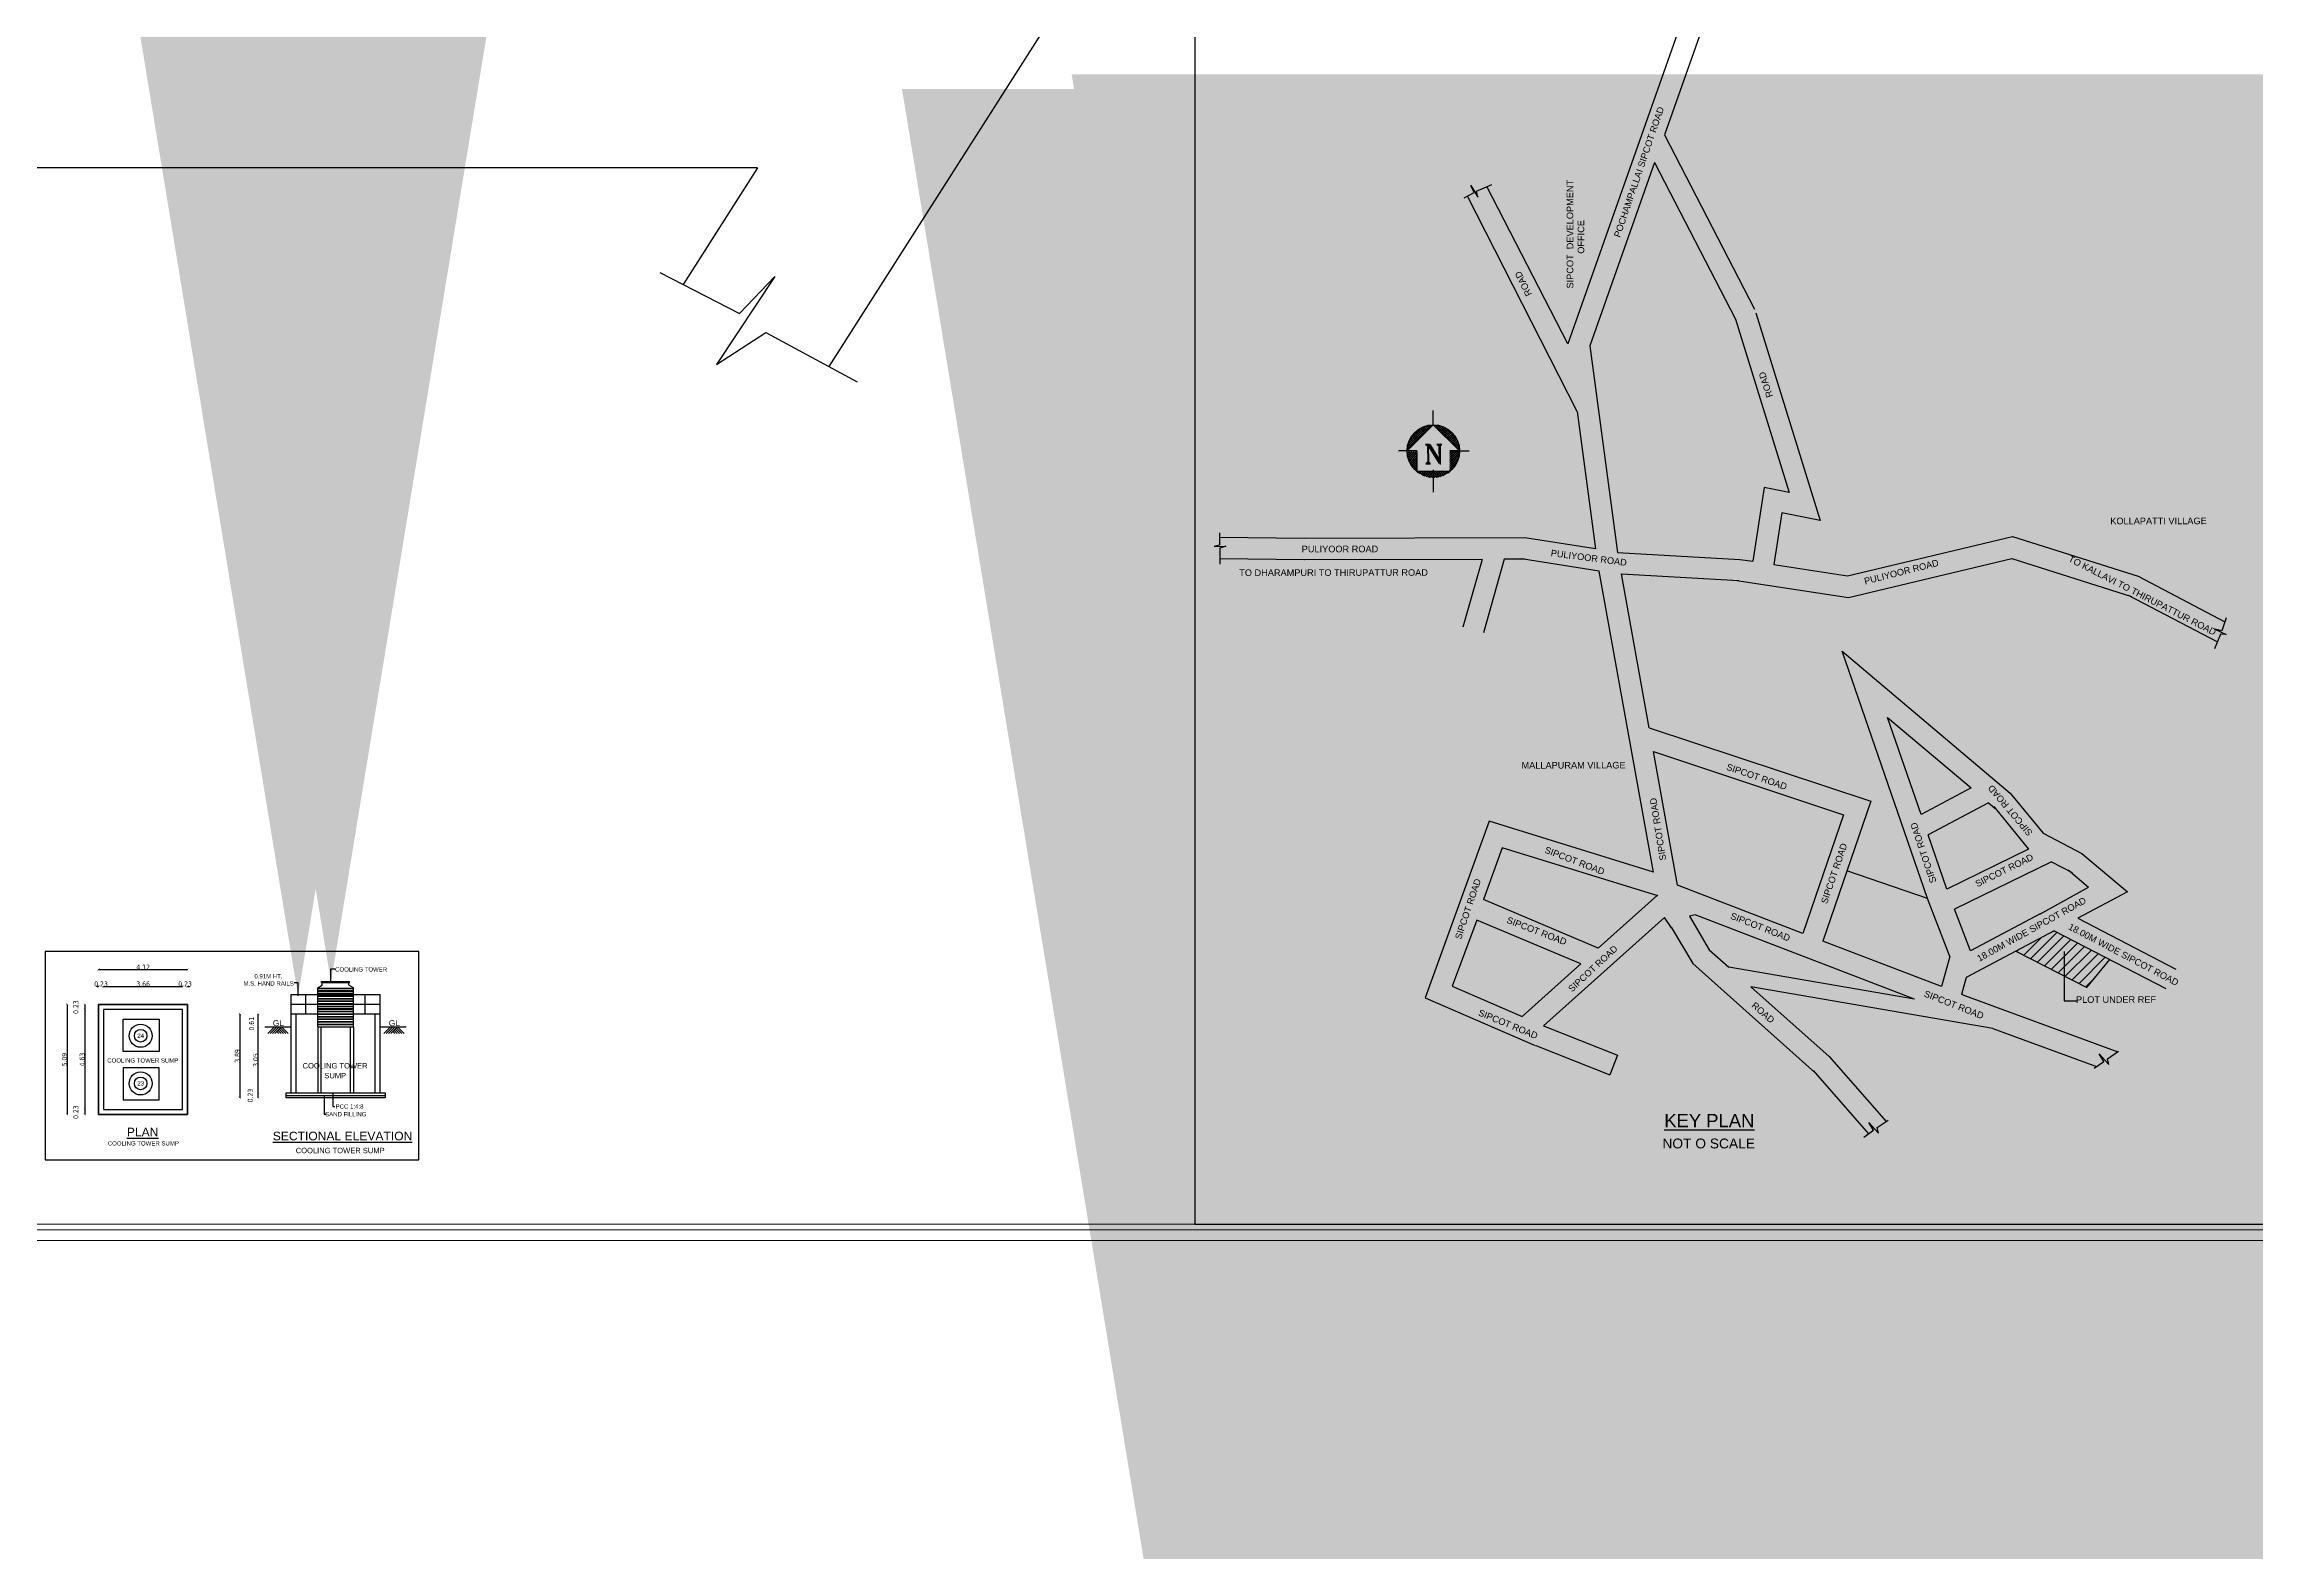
# Model space of a CAD drawing. Header units: metres. Extents: x 0 to 11269, y -5244 to -4054.
# Drawn here: x 10716.9 to 10819.2, y -4899.7 to -4829.9 of the extents above; entities that cross this region are included whole.
import ezdxf
from ezdxf.enums import TextEntityAlignment as Align

# ---------------------------------------------------------------- set-up
doc = ezdxf.new("R2010")
doc.units = ezdxf.units.M
doc.header["$MEASUREMENT"] = 0
doc.header["$PDMODE"] = 2
doc.linetypes.add('HIDDEN', pattern=[0.375, 0.25, -0.125])
for name, color, linetype in [('2CON', 5, 'Continuous'), ('3CON', 3, 'Continuous'), ('4CON', 4, 'Continuous'), ('5CON', 2, 'Continuous'), ('DIM', 3, 'Continuous'), ('DIST_EXIT', 7, 'Continuous'), ('M-TEXT', 2, 'Continuous'), ('TEX', 2, 'Continuous'), ('TEXT', 3, 'Continuous')]:
    doc.layers.add(name, color=color, linetype=linetype)
doc.styles.add('ROMANT', font='romant')
doc.styles.get("Standard").update_dxf_attribs({"font": 'arial.ttf'})
doc.styles.add('STYLE1', font='tahoma.ttf', dxfattribs={"height": 0.23})
doc.styles.add('SUBBU3', font='swissl.ttf', dxfattribs={"width": 0.8})
doc.dimstyles.new('300', dxfattribs={"dimscale": 0.1, "dimtxt": 500, "dimasz": 2000, "dimexe": 400, "dimexo": 1500, "dimgap": 0, "dimtad": 1, "dimlfac": 0.001, "dimzin": 0, "dimdsep": 46, "dimtxsty": 'Standard', "dimcen": 800, "dimse1": 1, "dimse2": 1, "dimclrd": 1, "dimclre": 5, "dimclrt": 3, "dimadec": 0, "dimazin": 0, "dimtfac": 1, "dimtix": 1, "dimtofl": 0, "dimtmove": 1, "dimatfit": 3, "dimfxl": 0, "dimtolj": 1, "dimtzin": 0, "dimarcsym": 0})
doc.dimstyles.new('FLOOR PLAN', dxfattribs={"dimtxt": 0.4, "dimasz": 0.1, "dimexe": 0.18, "dimexo": 0.0625, "dimgap": 0, "dimtad": 1, "dimzin": 0, "dimdsep": 46, "dimtxsty": 'Standard', "dimblk": 'ARCHTICK', "dimcen": 0.09, "dimse1": 1, "dimse2": 1, "dimclrd": 254, "dimclrt": 3, "dimadec": 0, "dimazin": 0, "dimtfac": 1, "dimtix": 1, "dimtofl": 0, "dimtmove": 1, "dimatfit": 0, "dimfxl": 0, "dimtolj": 1, "dimtzin": 0, "dimlwd": -1, "dimarcsym": 0})
doc.dimstyles.get("Standard").update_dxf_attribs({"dimtxt": 0.18, "dimasz": 0.18, "dimexe": 0.18, "dimexo": 0.0625, "dimgap": 0.09, "dimtad": 0, "dimtih": 1, "dimtoh": 1, "dimdec": 4, "dimzin": 0, "dimdsep": 46, "dimtxsty": 'Standard', "dimcen": 0.09, "dimadec": 0, "dimazin": 0, "dimtfac": 1, "dimtdec": 4, "dimtofl": 0, "dimtmove": 0, "dimatfit": 3, "dimfxl": 0, "dimtolj": 1, "dimtzin": 0, "dimarcsym": 0})

# ---------------------------------------------------------------- blocks, each defined once
blk = doc.blocks.new('*X551')
at = {"color": 0}
for p, q in [((31.99, 231.39), (39.25, 238.65)), ((32.11, 232.22), (38.43, 238.54)), ((32.35, 233.17), (37.47, 238.29)), ((32.87, 234.4), (36.25, 237.77)), ((36.05, 234.77), (34.39, 236.43)), ((36.4, 235.13), (34.76, 236.77)), ((36.75, 235.48), (35.15, 237.08)), ((37.11, 235.84), (35.57, 237.37)), ((37.46, 236.19), (36.01, 237.64)), ((37.81, 236.54), (36.47, 237.89)), ((38.17, 236.9), (36.96, 238.1)), ((38.52, 237.25), (37.48, 238.29)), ((38.88, 237.6), (38.03, 238.45)), ((39.23, 237.96), (38.61, 238.57)), ((39.58, 238.31), (39.24, 238.65)), ((39.94, 238.66), (39.91, 238.69)), ((39.97, 238.67), (39.99, 238.69)), ((40.33, 238.32), (40.66, 238.65)), ((47.93, 231.38), (40.65, 238.66)), ((40.68, 237.96), (41.29, 238.57)), ((41.03, 237.61), (41.88, 238.45)), ((41.39, 237.26), (42.43, 238.3)), ((47.81, 232.2), (41.47, 238.54)), ((41.74, 236.9), (42.95, 238.11)), ((42.09, 236.55), (43.44, 237.89)), ((47.57, 233.15), (42.43, 238.3)), ((42.45, 236.2), (43.9, 237.65)), ((42.8, 235.84), (44.34, 237.38)), ((43.16, 235.49), (44.76, 237.09)), ((43.51, 235.14), (45.15, 236.77)), ((47.06, 234.37), (43.64, 237.79)), ((43.86, 234.78), (45.52, 236.44)), ((44.22, 234.43), (45.87, 236.08)), ((31.96, 230.66), (31.99, 230.69)), ((34.96, 227.38), (31.96, 230.37)), ((32.16, 230.89), (31.97, 231.08)), ((31.99, 229.98), (32.7, 230.69)), ((32.51, 231.24), (32.03, 231.72)), ((34.96, 226.67), (32.03, 229.6)), ((32.07, 229.35), (33.4, 230.69)), ((32.87, 231.59), (32.13, 232.33)), ((32.19, 228.77), (34.11, 230.69)), ((33.22, 231.95), (32.27, 232.9)), ((32.35, 228.22), (34.82, 230.69)), ((34.96, 228.09), (32.36, 230.69)), ((33.57, 232.3), (32.44, 233.43)), ((32.54, 227.7), (34.96, 230.12)), ((33.93, 232.65), (32.65, 233.93)), ((32.75, 227.21), (34.96, 229.41)), ((34.28, 233.01), (32.88, 234.41)), ((34.96, 228.79), (33.06, 230.69)), ((34.63, 233.36), (33.13, 234.86)), ((34.99, 233.71), (33.41, 235.29)), ((35.34, 234.07), (33.72, 235.69)), ((34.96, 229.5), (33.77, 230.69)), ((35.69, 234.42), (34.04, 236.07)), ((34.96, 230.21), (34.48, 230.69)), ((44.57, 234.07), (46.19, 235.7)), ((44.92, 233.72), (46.5, 235.29)), ((44.96, 230.22), (45.42, 230.69)), ((44.96, 229.51), (46.13, 230.69)), ((44.96, 228.81), (46.84, 230.69)), ((44.96, 228.1), (47.55, 230.69)), ((44.96, 227.39), (47.95, 230.39)), ((47.38, 227.69), (44.96, 230.11)), ((44.96, 226.68), (47.89, 229.61)), ((47.16, 227.2), (44.96, 229.4)), ((47.56, 228.21), (45.09, 230.69)), ((45.28, 233.37), (46.78, 234.87)), ((45.63, 233.01), (47.03, 234.42)), ((47.72, 228.76), (45.79, 230.69)), ((45.98, 232.66), (47.27, 233.94)), ((46.34, 232.31), (47.47, 233.44)), ((47.84, 229.34), (46.5, 230.69)), ((46.69, 231.95), (47.64, 232.91)), ((47.04, 231.6), (47.79, 232.34)), ((47.93, 229.97), (47.21, 230.69)), ((47.4, 231.25), (47.89, 231.74)), ((47.75, 230.89), (47.95, 231.09)), ((47.96, 230.64), (47.91, 230.69)), ((34.96, 225.96), (32.2, 228.72)), ((34.96, 225.26), (32.55, 227.66)), ((33, 226.74), (34.96, 228.71)), ((33.26, 226.3), (34.96, 228)), ((34.96, 224.55), (33.39, 226.12)), ((33.56, 225.89), (34.96, 227.29)), ((33.87, 225.5), (34.96, 226.58)), ((34.21, 225.13), (34.96, 225.88)), ((34.57, 224.78), (34.96, 225.17)), ((34.95, 224.45), (34.96, 224.46)), ((35.39, 224.12), (35.07, 224.44)), ((35.35, 224.15), (35.64, 224.44)), ((36.94, 223.28), (35.77, 224.44)), ((35.78, 223.87), (36.35, 224.44)), ((36.23, 223.61), (37.06, 224.44)), ((37.99, 222.93), (36.48, 224.44)), ((36.7, 223.38), (37.76, 224.44)), ((38.87, 222.76), (37.19, 224.44)), ((37.21, 223.17), (38.47, 224.44)), ((37.74, 223), (39.18, 224.44)), ((39.64, 222.69), (37.9, 224.44)), ((38.3, 222.86), (39.89, 224.44)), ((40.35, 222.7), (38.6, 224.44)), ((38.91, 222.76), (40.59, 224.44)), ((41, 222.75), (39.31, 224.44)), ((39.56, 222.7), (41.3, 224.44)), ((41.6, 222.86), (40.02, 224.44)), ((40.26, 222.69), (42.01, 224.44)), ((42.17, 223), (40.72, 224.44)), ((41.03, 222.76), (42.71, 224.44)), ((42.7, 223.17), (41.43, 224.44)), ((41.91, 222.93), (43.42, 224.44)), ((43.2, 223.37), (42.14, 224.44)), ((43.68, 223.6), (42.85, 224.44)), ((42.96, 223.27), (44.13, 224.44)), ((44.13, 223.86), (43.55, 224.44)), ((44.56, 224.14), (44.26, 224.44)), ((44.48, 224.09), (44.84, 224.44)), ((44.96, 225.98), (47.72, 228.74)), ((46.91, 226.74), (44.96, 228.69)), ((46.65, 226.3), (44.96, 227.98)), ((44.96, 225.27), (47.38, 227.69)), ((46.35, 225.88), (44.96, 227.28)), ((46.04, 225.49), (44.96, 226.57)), ((44.96, 224.56), (46.56, 226.16)), ((45.7, 225.12), (44.96, 225.86)), ((45.34, 224.77), (44.96, 225.16)), ((44.96, 224.44), (44.96, 224.45))]:
    blk.add_line(p, q, dxfattribs=at)
blk = doc.blocks.new('_ArchTick')
at = {"color": 0, "lineweight": 0, "const_width": 0.15}
blk.add_lwpolyline([(-0.5, -0.5), (0.5, 0.5)], dxfattribs=at)
blk = doc.blocks.new('*D596')
at = {"layer": 'DEFPOINTS', "color": 0, "linetype": 'ByBlock', "ltscale": 100}
for p in [(10548.12, -4768.26), (10549.61, -4768.03), (10549.61, -4768.26)]:
    blk.add_point(p, dxfattribs=at)
at = {"layer": 'DIM', "color": 254, "linetype": 'HIDDEN', "ltscale": 100}
blk.add_line((10548.12, -4768.03), (10548.12, -4768.26), dxfattribs=at)
at = {"layer": 'DIM', "color": 254, "linetype": 'ByBlock', "ltscale": 100, "xscale": 0.1, "yscale": 0.1, "zscale": 0.1}
for p, rotation in [((10548.12, -4768.03), 90), ((10548.12, -4768.26), 270)]:
    blk.add_blockref('_ArchTick', p, dxfattribs=dict(at, rotation=rotation))
at = {"layer": 'DIM', "color": 3, "linetype": 'ByBlock', "ltscale": 100, "insert": (10547.71, -4768.15), "char_height": 0.23, "attachment_point": 5, "rotation": 90, "style": 'STYLE1'}
blk.add_mtext('\\A1;0.23', dxfattribs=at)
blk = doc.blocks.new('*D597')
at = {"layer": 'DEFPOINTS', "color": 0, "linetype": 'ByBlock', "ltscale": 100}
for p in [(10549.61, -4768.26), (10548.12, -4772.89), (10549.28, -4772.89)]:
    blk.add_point(p, dxfattribs=at)
at = {"layer": 'DIM', "color": 254, "linetype": 'HIDDEN', "ltscale": 100}
blk.add_line((10548.12, -4768.26), (10548.12, -4772.89), dxfattribs=at)
at = {"layer": 'DIM', "color": 254, "linetype": 'ByBlock', "ltscale": 100, "xscale": 0.1, "yscale": 0.1, "zscale": 0.1}
for p, rotation in [((10548.12, -4768.26), 90), ((10548.12, -4772.89), 270)]:
    blk.add_blockref('_ArchTick', p, dxfattribs=dict(at, rotation=rotation))
at = {"layer": 'DIM', "color": 3, "linetype": 'ByBlock', "ltscale": 100, "insert": (10548, -4770.58), "char_height": 0.23, "attachment_point": 5, "rotation": 90, "style": 'STYLE1'}
blk.add_mtext('\\A1;4.63', dxfattribs=at)
blk = doc.blocks.new('*D598')
at = {"layer": 'DEFPOINTS', "color": 0, "linetype": 'ByBlock', "ltscale": 100}
for p in [(10548.12, -4773.12), (10549.28, -4772.89), (10549.28, -4773.12)]:
    blk.add_point(p, dxfattribs=at)
at = {"layer": 'DIM', "color": 254, "linetype": 'HIDDEN', "ltscale": 100}
blk.add_line((10548.12, -4772.89), (10548.12, -4773.12), dxfattribs=at)
at = {"layer": 'DIM', "color": 254, "linetype": 'ByBlock', "ltscale": 100, "xscale": 0.1, "yscale": 0.1, "zscale": 0.1}
for p, rotation in [((10548.12, -4772.89), 90), ((10548.12, -4773.12), 270)]:
    blk.add_blockref('_ArchTick', p, dxfattribs=dict(at, rotation=rotation))
at = {"layer": 'DIM', "color": 3, "linetype": 'ByBlock', "ltscale": 100, "insert": (10547.71, -4773.01), "char_height": 0.23, "attachment_point": 5, "rotation": 90, "style": 'STYLE1'}
blk.add_mtext('\\A1;0.23', dxfattribs=at)
blk = doc.blocks.new('*D599')
at = {"layer": 'DEFPOINTS', "color": 0, "linetype": 'ByBlock', "ltscale": 100}
for p in [(10549.14, -4768.03), (10547.3, -4773.12), (10549.14, -4773.12)]:
    blk.add_point(p, dxfattribs=at)
at = {"layer": 'DIM', "color": 254, "linetype": 'HIDDEN', "ltscale": 100}
blk.add_line((10547.3, -4768.03), (10547.3, -4773.12), dxfattribs=at)
at = {"layer": 'DIM', "color": 254, "linetype": 'ByBlock', "ltscale": 100, "xscale": 0.1, "yscale": 0.1, "zscale": 0.1}
for p, rotation in [((10547.3, -4768.03), 90), ((10547.3, -4773.12), 270)]:
    blk.add_blockref('_ArchTick', p, dxfattribs=dict(at, rotation=rotation))
at = {"layer": 'DIM', "color": 3, "linetype": 'ByBlock', "ltscale": 100, "insert": (10547.18, -4770.58), "char_height": 0.23, "attachment_point": 5, "rotation": 90, "style": 'STYLE1'}
blk.add_mtext('\\A1;5.09', dxfattribs=at)
blk = doc.blocks.new('*D600')
at = {"layer": 'DEFPOINTS', "color": 0, "linetype": 'ByBlock', "ltscale": 100}
for p in [(10548.99, -4767.2), (10548.76, -4768.85), (10548.99, -4768.85)]:
    blk.add_point(p, dxfattribs=at)
at = {"layer": 'DIM', "color": 254, "linetype": 'HIDDEN', "ltscale": 100}
for p, q in [((10548.76, -4767.2), (10548.66, -4767.2)), ((10548.99, -4767.2), (10549.09, -4767.2))]:
    blk.add_line(p, q, dxfattribs=at)
at = {"layer": 'DIM', "color": 254, "linetype": 'ByBlock', "ltscale": 100, "xscale": 0.1, "yscale": 0.1, "zscale": 0.1}
blk.add_blockref('_ArchTick', (10548.76, -4767.2), dxfattribs=at)
at = {"layer": 'DIM', "color": 254, "linetype": 'ByBlock', "ltscale": 100, "xscale": 0.1, "yscale": 0.1, "zscale": 0.1, "rotation": 180}
blk.add_blockref('_ArchTick', (10548.99, -4767.2), dxfattribs=at)
at = {"layer": 'DIM', "color": 3, "linetype": 'ByBlock', "ltscale": 100, "insert": (10548.87, -4767.08), "char_height": 0.23, "attachment_point": 5, "style": 'STYLE1'}
blk.add_mtext('\\A1;0.23', dxfattribs=at)
blk = doc.blocks.new('*D601')
at = {"layer": 'DEFPOINTS', "color": 0, "linetype": 'ByBlock', "ltscale": 100}
for p in [(10552.64, -4767.2), (10552.64, -4768.26), (10548.99, -4768.85)]:
    blk.add_point(p, dxfattribs=at)
at = {"layer": 'DIM', "color": 254, "linetype": 'HIDDEN', "ltscale": 100}
blk.add_line((10548.99, -4767.2), (10552.64, -4767.2), dxfattribs=at)
at = {"layer": 'DIM', "color": 254, "linetype": 'ByBlock', "ltscale": 100, "xscale": 0.1, "yscale": 0.1, "zscale": 0.1, "rotation": 180}
blk.add_blockref('_ArchTick', (10548.99, -4767.2), dxfattribs=at)
at = {"layer": 'DIM', "color": 254, "linetype": 'ByBlock', "ltscale": 100, "xscale": 0.1, "yscale": 0.1, "zscale": 0.1}
blk.add_blockref('_ArchTick', (10552.64, -4767.2), dxfattribs=at)
at = {"layer": 'DIM', "color": 3, "linetype": 'ByBlock', "ltscale": 100, "insert": (10550.82, -4767.08), "char_height": 0.23, "attachment_point": 5, "style": 'STYLE1'}
blk.add_mtext('\\A1;3.66', dxfattribs=at)
blk = doc.blocks.new('*D602')
at = {"layer": 'DEFPOINTS', "color": 0, "linetype": 'ByBlock', "ltscale": 100}
for p in [(10552.87, -4767.2), (10552.64, -4768.26), (10552.87, -4768.03)]:
    blk.add_point(p, dxfattribs=at)
at = {"layer": 'DIM', "color": 254, "linetype": 'HIDDEN', "ltscale": 100}
for p, q in [((10552.64, -4767.2), (10552.54, -4767.2)), ((10552.87, -4767.2), (10552.97, -4767.2))]:
    blk.add_line(p, q, dxfattribs=at)
at = {"layer": 'DIM', "color": 254, "linetype": 'ByBlock', "ltscale": 100, "xscale": 0.1, "yscale": 0.1, "zscale": 0.1}
blk.add_blockref('_ArchTick', (10552.64, -4767.2), dxfattribs=at)
at = {"layer": 'DIM', "color": 254, "linetype": 'ByBlock', "ltscale": 100, "xscale": 0.1, "yscale": 0.1, "zscale": 0.1, "rotation": 180}
blk.add_blockref('_ArchTick', (10552.87, -4767.2), dxfattribs=at)
at = {"layer": 'DIM', "color": 3, "linetype": 'ByBlock', "ltscale": 100, "insert": (10552.76, -4767.08), "char_height": 0.23, "attachment_point": 5, "style": 'STYLE1'}
blk.add_mtext('\\A1;0.23', dxfattribs=at)
blk = doc.blocks.new('*D603')
at = {"layer": 'DEFPOINTS', "color": 0, "linetype": 'ByBlock', "ltscale": 100}
for p in [(10552.87, -4766.41), (10548.76, -4768.03), (10552.87, -4768.03)]:
    blk.add_point(p, dxfattribs=at)
at = {"layer": 'DIM', "color": 254, "linetype": 'HIDDEN', "ltscale": 100}
blk.add_line((10548.76, -4766.41), (10552.87, -4766.41), dxfattribs=at)
at = {"layer": 'DIM', "color": 254, "linetype": 'ByBlock', "ltscale": 100, "xscale": 0.1, "yscale": 0.1, "zscale": 0.1, "rotation": 180}
blk.add_blockref('_ArchTick', (10548.76, -4766.41), dxfattribs=at)
at = {"layer": 'DIM', "color": 254, "linetype": 'ByBlock', "ltscale": 100, "xscale": 0.1, "yscale": 0.1, "zscale": 0.1}
blk.add_blockref('_ArchTick', (10552.87, -4766.41), dxfattribs=at)
at = {"layer": 'DIM', "color": 3, "linetype": 'ByBlock', "ltscale": 100, "insert": (10550.82, -4766.3), "char_height": 0.23, "attachment_point": 5, "style": 'STYLE1'}
blk.add_mtext('\\A1;4.12', dxfattribs=at)
blk = doc.blocks.new('*D604')
at = {"layer": 'DEFPOINTS', "color": 0, "linetype": 'ByBlock', "ltscale": 100}
for p in [(10556.15, -4772.12), (10558.47, -4772.12), (10558.47, -4772.35)]:
    blk.add_point(p, dxfattribs=at)
at = {"layer": 'DIM', "color": 254, "linetype": 'HIDDEN', "ltscale": 100}
blk.add_line((10556.15, -4772.35), (10556.15, -4772.12), dxfattribs=at)
at = {"layer": 'DIM', "color": 254, "linetype": 'ByBlock', "ltscale": 100, "xscale": 0.1, "yscale": 0.1, "zscale": 0.1}
for p, rotation in [((10556.15, -4772.12), 90), ((10556.15, -4772.35), 270)]:
    blk.add_blockref('_ArchTick', p, dxfattribs=dict(at, rotation=rotation))
at = {"layer": 'DIM', "color": 3, "linetype": 'ByBlock', "ltscale": 100, "insert": (10555.78, -4772.24), "char_height": 0.23, "attachment_point": 5, "rotation": 90, "style": 'STYLE1'}
blk.add_mtext('\\A1;0.23', dxfattribs=at)
blk = doc.blocks.new('*D605')
at = {"layer": 'DEFPOINTS', "color": 0, "linetype": 'ByBlock', "ltscale": 100}
for p in [(10556.15, -4769.07), (10557.67, -4769.07), (10558.47, -4772.12)]:
    blk.add_point(p, dxfattribs=at)
at = {"layer": 'DIM', "color": 254, "linetype": 'HIDDEN', "ltscale": 100}
blk.add_line((10556.15, -4772.12), (10556.15, -4769.07), dxfattribs=at)
at = {"layer": 'DIM', "color": 254, "linetype": 'ByBlock', "ltscale": 100, "xscale": 0.1, "yscale": 0.1, "zscale": 0.1}
for p, rotation in [((10556.15, -4769.07), 90), ((10556.15, -4772.12), 270)]:
    blk.add_blockref('_ArchTick', p, dxfattribs=dict(at, rotation=rotation))
at = {"layer": 'DIM', "color": 3, "linetype": 'ByBlock', "ltscale": 100, "insert": (10556.03, -4770.6), "char_height": 0.23, "attachment_point": 5, "rotation": 90, "style": 'STYLE1'}
blk.add_mtext('\\A1;3.05', dxfattribs=at)
blk = doc.blocks.new('*D606')
at = {"layer": 'DEFPOINTS', "color": 0, "linetype": 'ByBlock', "ltscale": 100}
for p in [(10556.15, -4768.47), (10557.67, -4768.47), (10557.67, -4769.07)]:
    blk.add_point(p, dxfattribs=at)
at = {"layer": 'DIM', "color": 254, "linetype": 'HIDDEN', "ltscale": 100}
blk.add_line((10556.15, -4769.07), (10556.15, -4768.47), dxfattribs=at)
at = {"layer": 'DIM', "color": 254, "linetype": 'ByBlock', "ltscale": 100, "xscale": 0.1, "yscale": 0.1, "zscale": 0.1}
for p, rotation in [((10556.15, -4768.47), 90), ((10556.15, -4769.07), 270)]:
    blk.add_blockref('_ArchTick', p, dxfattribs=dict(at, rotation=rotation))
at = {"layer": 'DIM', "color": 3, "linetype": 'ByBlock', "ltscale": 100, "insert": (10555.84, -4768.92), "char_height": 0.23, "attachment_point": 5, "rotation": 90, "style": 'STYLE1'}
blk.add_mtext('\\A1;0.61', dxfattribs=at)
blk = doc.blocks.new('*D607')
at = {"layer": 'DEFPOINTS', "color": 0, "linetype": 'ByBlock', "ltscale": 100}
for p in [(10558.52, -4768.47), (10555.3, -4772.35), (10557.44, -4772.35)]:
    blk.add_point(p, dxfattribs=at)
at = {"layer": 'DIM', "color": 254, "linetype": 'HIDDEN', "ltscale": 100}
blk.add_line((10555.3, -4768.47), (10555.3, -4772.35), dxfattribs=at)
at = {"layer": 'DIM', "color": 254, "linetype": 'ByBlock', "ltscale": 100, "xscale": 0.1, "yscale": 0.1, "zscale": 0.1}
for p, rotation in [((10555.3, -4768.47), 90), ((10555.3, -4772.35), 270)]:
    blk.add_blockref('_ArchTick', p, dxfattribs=dict(at, rotation=rotation))
at = {"layer": 'DIM', "color": 3, "linetype": 'ByBlock', "ltscale": 100, "insert": (10555.18, -4770.41), "char_height": 0.23, "attachment_point": 5, "rotation": 90, "style": 'STYLE1'}
blk.add_mtext('\\A1;3.89', dxfattribs=at)
blk = doc.blocks.new('A$C98cff0c4')
at = {"layer": 'DIM', "linetype": 'ByBlock', "ltscale": 100}
h = blk.add_hatch(dxfattribs=at)
h.set_pattern_fill('ANSI31', color=4, scale=1.8, style=0)
h.set_pattern_definition([(45, (-5920.6074, 5589.26772), (-0.159099026, 0.159099026), [])])
h.paths.add_polyline_path([(27.263, 5.751), (25.567, 6.629), (24.404, 6.013), (26.565, 4.902)])
at = {"layer": '5CON', "color": 7}
for p, q in [((5.873, 21.235), (6.672, 22.033)), ((6.672, 22.033), (7.47, 21.235)), ((6.173, 21.235), (5.873, 21.235)), ((6.173, 21.235), (6.173, 20.611)), ((6.878, 21.442), (6.878, 20.819)), ((7.47, 21.235), (7.171, 21.235)), ((7.171, 20.611), (6.173, 20.611))]:
    blk.add_line(p, q, dxfattribs=at)
blk.add_circle((6.672, 21.235), 0.798, dxfattribs=at)
at = {"layer": 'DIM', "color": 4, "linetype": 'ByBlock', "ltscale": 100}
for p, q in [((14.29, 34.464), (16.296, 37.823)), ((16.174, 37.894), (16.497, 37.705)), ((16.695, 37.852), (16.421, 37.516)), ((16.497, 37.705), (16.695, 37.852)), ((14.88, 34.187), (16.853, 37.491)), ((16.421, 37.516), (16.594, 37.645)), ((16.594, 37.645), (16.951, 37.433)), ((14.29, 34.464), (10.765, 24.489)), ((14.88, 34.187), (13.703, 30.856)), ((13.703, 30.856), (16.446, 25.544)), ((13.406, 30.017), (11.434, 24.437)), ((13.406, 30.017), (15.87, 25.246)), ((7.611, 28.935), (7.91, 29.101)), ((11.049, 22.434), (7.71, 28.99)), ((7.91, 29.101), (7.814, 29.313)), ((7.814, 29.313), (8.022, 28.954)), ((7.983, 29.142), (8.451, 29.346)), ((8.022, 28.954), (7.983, 29.142)), ((10.765, 24.489), (8.3, 29.28)), ((15.87, 25.246), (17.505, 19.967)), ((16.489, 25.438), (18.448, 19.117)), ((11.434, 24.437), (12.28, 18.145)), ((6.67, 22.017), (6.67, 22.469)), ((11.049, 22.434), (11.612, 18.249)), ((6.173, 21.235), (5.616, 21.235)), ((7.171, 21.235), (7.761, 21.235)), ((6.672, 20.661), (6.672, 19.982)), ((16.739, 20.12), (16.397, 17.874)), ((17.505, 19.967), (16.739, 20.12)), ((17.278, 19.351), (17.038, 17.776)), ((18.448, 19.117), (17.278, 19.351)), ((0.168, 18.364), (0, 18.327)), ((0, 18.327), (0.353, 18.339)), ((0.168, 18.739), (0.168, 18.364)), ((2.748, 18.572), (0.168, 18.601)), ((0.353, 18.339), (0.17, 18.279)), ((0.17, 18.279), (0.17, 17.783)), ((9.452, 18.585), (2.748, 18.572)), ((11.612, 18.249), (9.452, 18.585)), ((19.278, 17.434), (24.302, 18.628)), ((24.302, 18.628), (28.122, 17.422)), ((2.745, 17.923), (0.17, 17.952)), ((8.158, 17.934), (2.749, 17.923)), ((8.158, 17.934), (7.571, 15.871)), ((8.833, 17.936), (8.195, 15.694)), ((9.453, 17.937), (8.833, 17.936)), ((11.724, 17.575), (9.352, 17.945)), ((13.373, 8.41), (11.724, 17.575)), ((12.28, 18.145), (16.005, 17.934)), ((16.005, 17.934), (16.397, 17.874)), ((17.038, 17.776), (19.278, 17.434)), ((19.306, 16.774), (24.278, 17.956)), ((24.278, 17.956), (27.926, 16.804)), ((13.24, 12.81), (12.398, 17.489)), ((12.398, 17.489), (15.969, 17.286)), ((15.908, 17.292), (19.306, 16.774)), ((27.82, 16.848), (30.535, 15.424)), ((28.122, 17.422), (30.762, 16.037)), ((30.802, 16.156), (30.667, 15.755)), ((30.627, 15.655), (30.449, 15.208)), ((30.667, 15.755), (30.453, 15.807)), ((30.453, 15.807), (30.805, 15.648)), ((30.805, 15.648), (30.627, 15.655)), ((21.717, 7.613), (19.116, 15.141)), ((19.116, 15.141), (24.232, 10.82)), ((13.24, 12.81), (19.983, 10.571)), ((21.521, 10.166), (20.499, 13.124)), ((20.499, 13.124), (23.04, 10.977)), ((14.103, 8.015), (13.371, 12.083)), ((13.371, 12.083), (19.158, 10.162)), ((19.37, 10.781), (19.368, 10.775)), ((23.04, 10.977), (21.521, 10.166)), ((24.232, 10.82), (25.232, 9.595)), ((19.158, 10.162), (17.92, 6.548)), ((19.983, 10.571), (18.526, 6.315)), ((23.573, 10.527), (21.736, 9.546)), ((23.573, 10.527), (23.813, 10.324)), ((23.729, 10.41), (24.79, 9.111)), ((8.371, 9.96), (6.426, 4.592)), ((13.373, 8.41), (8.371, 9.96)), ((19.773, 9.957), (19.779, 9.955)), ((22.305, 7.899), (21.736, 9.546)), ((25.232, 9.595), (26.411, 8.979)), ((8.77, 9.157), (8.197, 7.577)), ((13.502, 7.691), (8.77, 9.157)), ((24.79, 9.111), (22.305, 7.899)), ((26.411, 8.979), (27.795, 7.81)), ((21.717, 7.613), (19.259, 8.455)), ((25.488, 8.729), (22.535, 7.29)), ((25.488, 8.729), (26.111, 8.404)), ((25.992, 8.483), (26.612, 7.96)), ((11.691, 6.098), (8.197, 7.577)), ((13.498, 7.716), (11.691, 6.098)), ((13.502, 7.691), (13.498, 7.716)), ((17.92, 6.548), (14.103, 8.015)), ((22.394, 5.843), (21.717, 7.613)), ((25.132, 7.133), (26.612, 7.96)), ((27.795, 7.81), (26.284, 7.009)), ((8, 6.956), (7.243, 4.944)), ((11.157, 5.62), (8, 6.956)), ((13.712, 7.037), (10.027, 3.737)), ((13.922, 6.715), (13.712, 7.037)), ((13.907, 6.739), (14.565, 5.632)), ((14.646, 7.112), (14.465, 7.07)), ((14.465, 7.07), (15.071, 6.049)), ((21.313, 4.549), (14.646, 7.112)), ((23.023, 6.016), (22.535, 7.29)), ((25.144, 7.14), (23.023, 6.016)), ((26.284, 7.009), (29.27, 5.463)), ((22.136, 4.928), (18.526, 6.315)), ((25.567, 6.629), (22.89, 5.211)), ((25.448, 6.567), (25.563, 6.631)), ((25.563, 6.631), (28.963, 4.87)), ((11.157, 5.62), (9.372, 4.021)), ((14.565, 5.632), (18.284, 2.317)), ((15.071, 6.049), (15.661, 5.523)), ((21.313, 4.549), (15.661, 5.523)), ((17.71, 5.934), (17.702, 5.912)), ((22.394, 5.843), (22.136, 4.928)), ((24.404, 6.013), (26.565, 4.902)), ((26.565, 4.902), (27.263, 5.751)), ((7.243, 4.944), (9.372, 4.021)), ((16.339, 4.919), (18.715, 2.802)), ((23.703, 3.65), (16.339, 4.919)), ((22.89, 5.211), (22.744, 4.694)), ((6.426, 4.592), (9.769, 3.142)), ((22.79, 4.676), (22.744, 4.694)), ((22.79, 4.676), (27.503, 2.947)), ((10.027, 3.737), (12.282, 2.843)), ((23.703, 3.65), (26.851, 2.495)), ((9.788, 3.134), (12.043, 2.24)), ((12.282, 2.843), (12.043, 2.24)), ((18.715, 2.802), (20.453, 0.823)), ((27.078, 2.652), (26.934, 2.886)), ((26.934, 2.886), (27.232, 2.562)), ((27.187, 2.736), (27.526, 2.962)), ((27.232, 2.562), (27.187, 2.736)), ((18.228, 2.374), (19.917, 0.45)), ((26.78, 2.447), (27.078, 2.652)), ((20.072, 0.557), (19.928, 0.791)), ((19.928, 0.791), (20.225, 0.467)), ((20.181, 0.641), (20.519, 0.867)), ((19.774, 0.352), (20.072, 0.557)), ((20.225, 0.467), (20.181, 0.641))]:
    blk.add_line(p, q, dxfattribs=at)
at = {"layer": '2CON', "color": 7, "xscale": -0.0997912499997765, "yscale": 0.0997912500014063, "zscale": 0.09979125, "rotation": 359.9999999993316}
blk.add_blockref('*X551', (10.659, -1.801), dxfattribs=at)
at = {"layer": '3CON'}
for s, rotation, p in [('OLA ELECTRIC BIKES', 0.07437, (11.719, 35.892)), ('LOTUS FOOT WEARS', 0.07437, (16.094, 35.464)), ('POCHAMPALLAI SIPCOT ROAD', 71.14446, (12.35, 27.715)), ('SIPCOT  DEVELOPMENT', 90.07437, (10.933, 26.177)), ('OFFICE', 90.07437, (11.265, 27.236)), ('ROAD', 116.02115, (9.677, 26.003)), ('ROAD', 108.4817, (17.013, 22.899)), ('KOLLAPATTI VILLAGE', 0.07437, (27.275, 19.001)), ('PULIYOOR ROAD', 0.07437, (2.667, 18.147)), ('PULIYOOR ROAD', 352.62411, (10.237, 18.032)), ('TO DHARAMPURI TO THIRUPATTUR ROAD', 0.07437, (0.765, 17.427)), ('PULIYOOR ROAD', 14.27367, (19.814, 17.167)), ('TO KALLAVI TO THIRUPATTUR ROAD', 332.98725, (25.978, 17.882)), ('MALLAPURAM VILLAGE', 0.07437, (9.356, 11.565)), ('SIPCOT ROAD', 341.06888, (15.573, 11.536)), ('SIPCOT ROAD', 130.18624, (24.927, 9.62)), ('SIPCOT ROAD', 99.1797, (13.763, 8.787)), ('SIPCOT ROAD', 108.55977, (21.988, 8.123)), ('SIPCOT ROAD', 338.99425, (10.04, 9.012)), ('SIPCOT ROAD', 71.19141, (18.654, 7.431)), ('SIPCOT ROAD', 26.302, (23.23, 7.951)), ('SIPCOT ROAD', 71.41056, (7.514, 6.349)), ('18.00M WIDE SIPCOT ROAD', 28.8991, (23.289, 5.681)), ('SIPCOT ROAD', 338.99425, (8.887, 6.876)), ('SIPCOT ROAD', 338.57765, (15.693, 7.003)), ('18.00M WIDE SIPCOT ROAD', 332.23933, (25.977, 6.687)), ('SIPCOT ROAD', 42.88482, (10.891, 4.748)), ('SIPCOT ROAD', 338.57765, (21.583, 4.638)), ('SIPCOT ROAD', 337.54694, (8.02, 4.062)), ('ROAD', 319.04465, (16.338, 4.327)), ('PLOT UNDER REF', 0.07437, (26.231, 4.434))]:
    blk.add_text(s, height=0.2, rotation=rotation, dxfattribs=at).set_placement(p)
at = {"layer": '3CON', "color": 2}
blk.add_text('%%UKEY PLAN', height=0.40105, dxfattribs=at).set_placement((13.702, 0.651))
at = {"layer": '3CON', "color": 3, "linetype": 'Continuous', "ltscale": 100}
blk.add_text('NOT O SCALE', height=0.3, dxfattribs=at).set_placement((13.644, 0.005))
at = {"layer": '5CON', "color": 7, "style": 'ROMANT'}
blk.add_text('N', height=0.575, rotation=0.67351, dxfattribs=at).set_placement((6.683, 21.144), align=Align.MIDDLE_CENTER)
at = {"layer": 'DIM', "color": 4, "linetype": 'ByBlock', "ltscale": 100}
blk.add_leader([(25.869, 6.002), (25.869, 4.501), (26.265, 4.501)], dimstyle='300', override={"dimgap": 0.04, "dimtad": 0, "dimfxl": 0.1875}, dxfattribs=at)
blk = doc.blocks.new('A$Ca2a3af61')
at = {"linetype": 'ByBlock'}
blk.add_lwpolyline([(0, 0), (17.301, 0), (17.301, 9.648), (0, 9.648)], close=True, dxfattribs=at)
at = {"layer": '2CON', "color": 1}
for p, q in [((10.316, 5.846), (10.621, 6.152)), ((10.424, 5.846), (10.729, 6.152)), ((10.532, 5.846), (10.837, 6.152)), ((10.64, 5.846), (10.945, 6.152)), ((11.251, 5.846), (10.945, 6.152)), ((15.683, 5.846), (15.988, 6.152)), ((15.791, 5.846), (16.096, 6.152)), ((15.899, 5.846), (16.204, 6.152)), ((16.007, 5.846), (16.312, 6.152)), ((16.618, 5.846), (16.312, 6.152)), ((10.819, 5.846), (10.729, 5.936)), ((10.927, 5.846), (10.783, 5.99)), ((11.035, 5.846), (10.837, 6.044)), ((11.143, 5.846), (10.891, 6.098)), ((16.186, 5.846), (16.096, 5.936)), ((16.294, 5.846), (16.15, 5.99)), ((16.402, 5.846), (16.204, 6.044)), ((16.51, 5.846), (16.258, 6.098))]:
    blk.add_line(p, q, dxfattribs=at)
at = {"layer": 'DIM', "color": 4, "linetype": 'ByBlock', "ltscale": 100}
for p, q in [((12.801, 8.197), (12.801, 8.252)), ((12.801, 8.252), (14.09, 8.252)), ((12.83, 8.086), (12.83, 8.197)), ((14.062, 8.086), (14.062, 8.197)), ((14.09, 8.197), (14.09, 8.252)), ((12.617, 7.969), (12.83, 8.086)), ((14.275, 7.969), (14.062, 8.086)), ((10.175, 6.152), (11.387, 6.152)), ((11.387, 3.102), (11.387, 6.757)), ((11.387, 6.757), (15.504, 6.757)), ((11.617, 3.102), (11.617, 6.757)), ((12.617, 6.152), (14.275, 6.152)), ((12.617, 6.152), (14.275, 6.152)), ((15.274, 3.102), (15.274, 6.757)), ((15.504, 3.102), (15.504, 6.757)), ((15.504, 6.152), (16.712, 6.152)), ((11.157, 3.102), (15.504, 3.102)), ((11.157, 2.872), (11.157, 3.102)), ((15.504, 3.102), (15.734, 3.102)), ((15.734, 3.102), (15.734, 2.872)), ((11.157, 2.987), (15.734, 2.987)), ((11.387, 2.872), (11.157, 2.872)), ((15.734, 2.872), (11.387, 2.872))]:
    blk.add_line(p, q, dxfattribs=at)
at = {"layer": 'DIM', "color": 7, "linetype": 'ByBlock', "ltscale": 100}
for p, q in [((11.387, 6.757), (11.387, 7.657)), ((11.387, 7.657), (15.504, 7.657)), ((11.387, 7.207), (15.504, 7.207)), ((12.073, 6.757), (12.073, 7.657)), ((14.818, 6.757), (14.818, 7.657)), ((15.504, 6.757), (15.504, 7.657)), ((12.617, 6.152), (14.275, 6.152)), ((12.617, 6.152), (12.617, 3.102)), ((12.767, 6.152), (12.767, 3.102)), ((14.125, 6.152), (14.125, 3.102)), ((14.275, 6.152), (14.275, 3.102))]:
    blk.add_line(p, q, dxfattribs=at)
at = {"layer": 'DIM', "color": 4, "linetype": 'ByBlock', "ltscale": 100}
for points in [[(2.476, 2.099), (6.593, 2.099), (6.593, 7.192), (2.476, 7.192)], [(2.476, 7.192), (6.593, 7.192), (6.593, 2.099), (2.476, 2.099)], [(2.706, 2.329), (6.363, 2.329), (6.363, 6.962), (2.706, 6.962)], [(3.618, 6.516), (5.276, 6.516), (5.276, 5.025), (3.618, 5.025)], [(3.618, 2.775), (5.276, 2.775), (5.276, 4.265), (3.618, 4.265)]]:
    blk.add_lwpolyline(points, close=True, dxfattribs=at)
for centre, radius in [((4.424, 5.748), 0.534), ((4.424, 5.748), 0.292), ((4.424, 3.542), 0.534), ((4.424, 3.542), 0.292)]:
    blk.add_circle(centre, radius, dxfattribs=at)
at = {"layer": 'M-TEXT', "color": 4, "ltscale": 30}
for p, q in [((14.09, 8.197), (12.801, 8.197)), ((12.617, 6.152), (12.617, 7.969)), ((12.617, 7.953), (14.275, 7.953)), ((12.617, 7.936), (14.275, 7.936)), ((12.617, 7.834), (14.275, 7.834)), ((12.617, 7.817), (14.275, 7.817)), ((12.617, 7.715), (14.275, 7.715)), ((12.617, 7.698), (14.275, 7.698)), ((12.617, 7.596), (14.275, 7.596)), ((12.617, 7.579), (14.275, 7.579)), ((12.617, 7.477), (14.275, 7.477)), ((12.617, 7.46), (14.275, 7.46)), ((12.617, 7.358), (14.275, 7.358)), ((12.617, 7.341), (14.275, 7.341)), ((12.617, 7.239), (14.275, 7.239)), ((12.617, 7.222), (14.275, 7.222)), ((14.275, 6.152), (14.275, 7.969)), ((12.617, 7.12), (14.275, 7.12)), ((12.617, 7.103), (14.275, 7.103)), ((12.617, 7.001), (14.275, 7.001)), ((12.617, 6.984), (14.275, 6.984)), ((12.617, 6.882), (14.275, 6.882)), ((12.617, 6.865), (14.275, 6.865)), ((12.617, 6.763), (14.275, 6.763)), ((12.617, 6.746), (14.275, 6.746)), ((12.617, 6.644), (14.275, 6.644)), ((12.617, 6.627), (14.275, 6.627)), ((12.617, 6.525), (14.275, 6.525)), ((12.617, 6.508), (14.275, 6.508)), ((12.617, 6.406), (14.275, 6.406)), ((12.617, 6.389), (14.275, 6.389)), ((12.617, 6.287), (14.275, 6.287)), ((12.617, 6.27), (14.275, 6.27))]:
    blk.add_line(p, q, dxfattribs=at)
at = {"layer": '2CON', "color": 6, "linetype": 'Continuous'}
for s, p in [('24', (4.27, 5.648)), ('23', (4.27, 3.442))]:
    blk.add_text(s, height=0.2, dxfattribs=at).set_placement(p)
at = {"layer": '3CON'}
for s, p in [('M.S. HAND RAILS', (9.184, 8.068)), ('0.91M HT.', (9.689, 8.399)), ('COOLING TOWER', (13.425, 8.716)), ('COOLING TOWER SUMP', (2.878, 4.504)), ('COOLING TOWER SUMP', (2.903, 0.667))]:
    blk.add_text(s, height=0.2, dxfattribs=at).set_placement(p)
at = {"layer": '4CON', "color": 3}
blk.add_text('SAND FILLING', height=0.2, dxfattribs=at).set_placement((12.961, 2.017))
at = {"layer": '4CON', "color": 3, "ltscale": 30, "insert": (13.448, 2.574), "char_height": 0.2, "attachment_point": 1}
blk.add_mtext('PCC 1:4:8', dxfattribs=at)
at = {"layer": '5CON'}
for p in [(10.542, 6.193), (15.909, 6.193)]:
    blk.add_text('GL', height=0.275, dxfattribs=at).set_placement(p)
at = {"layer": 'TEX', "style": 'SUBBU3'}
for s, p in [('%%UPLAN', (3.786, 1.091)), ('%%USECTIONAL ELEVATION', (10.539, 0.907))]:
    blk.add_text(s, height=0.4, dxfattribs=at).set_placement(p)
at = {"layer": 'TEXT', "color": 3}
for s, p in [('COOLING TOWER', (11.919, 4.234)), ('SUMP', (12.926, 3.777)), ('COOLING TOWER SUMP', (11.602, 0.31))]:
    blk.add_text(s, height=0.25, dxfattribs=at).set_placement(p)
at = {"layer": 'DIM', "color": 4, "linetype": 'ByBlock', "ltscale": 100}
for base, p1, p2, picture, middle in [((2.706, 8.024), (2.476, 6.37), (2.706, 6.37), '*D600', (2.591, 8.143)), ((6.593, 8.809), (2.476, 7.192), (6.593, 7.192), '*D603', (4.535, 8.926)), ((6.363, 8.024), (2.706, 6.37), (6.363, 6.962), '*D601', (4.535, 8.143)), ((6.593, 8.024), (6.363, 6.962), (6.593, 7.192), '*D602', (6.478, 8.143))]:
    dim = blk.add_linear_dim(base=base, p1=p1, p2=p2, dimstyle='FLOOR PLAN', override={"dimtxsty": 'STYLE1'}, dxfattribs=at)
    dim.commit()
    dim.dimension.update_dxf_attribs({"geometry": picture, "text_midpoint": middle, "insert": (-10546.281, 4775.222)})
for base, p1, p2, picture, middle, set_off in [((1.017, 2.099), (2.859, 7.192), (2.859, 2.099), '*D599', (0.898, 4.645), (-10546.281, 4775.222)), ((1.839, 2.329), (3.327, 6.962), (2.997, 2.329), '*D597', (1.72, 4.645), (-10546.281, 4775.222)), ((9.019520495, 2.871791668), (12.237364462, 6.756791668), (11.157159495, 2.871791668), '*D607', (8.899268648, 4.814291668), (-10546.281259643, 4775.222060735)), ((9.869, 6.152), (12.185, 3.102), (11.387, 6.152), '*D605', (9.75, 4.627), (-10546.281, 4775.222))]:
    dim = blk.add_linear_dim(base=base, p1=p1, p2=p2, angle=90, dimstyle='FLOOR PLAN', override={"dimtxsty": 'STYLE1'}, dxfattribs=at)
    dim.commit()
    dim.dimension.update_dxf_attribs({"geometry": picture, "text_midpoint": middle, "insert": set_off})
for base, p1, p2, picture, middle, set_off in [((1.839, 6.962), (3.327, 7.192), (3.327, 6.962), '*D596', (1.544, 7.077), (-10546.281, 4775.222)), ((9.8694025, 6.756791668), (11.387159495, 6.151791668), (11.387159495, 6.756791668), '*D606', (9.674955468, 6.304291668), (-10546.281259643, 4775.222060735)), ((9.869, 3.102), (12.185, 2.872), (12.185, 3.102), '*D604', (9.615, 2.987), (-10546.281, 4775.222)), ((1.839, 2.099), (2.997, 2.329), (2.997, 2.099), '*D598', (1.544, 2.214), (-10546.281, 4775.222))]:
    dim = blk.add_linear_dim(base=base, p1=p1, p2=p2, angle=90, dimstyle='FLOOR PLAN', override={"dimtxsty": 'STYLE1'}, dxfattribs=at)
    dim.commit()
    dim.dimension.update_dxf_attribs({"geometry": picture, "text_midpoint": middle, "dimtype": 128, "insert": set_off})
at = {"layer": '4CON', "ltscale": 30, "annotation_type": 0, "has_hookline": 1, "hookline_direction": 1, "text_width": 1.255}
blk.add_leader([(13.324, 3.086), (13.324, 2.474), (13.408, 2.474)], dimstyle='Standard', override={"dimgap": 0.04, "dimtad": 0}, dxfattribs=at)
at = {"layer": '4CON', "ltscale": 30}
blk.add_leader([(12.921, 2.945), (12.921, 2.12), (13.014, 2.12)], dimstyle='Standard', override={"dimgap": 0.04, "dimtad": 0}, dxfattribs=at)
at = {"layer": 'DIM', "color": 4, "linetype": 'ByBlock', "ltscale": 100}
for points in [[(11.711, 7.587), (11.711, 8.193), (11.524, 8.193)], [(13.233, 8.235), (13.233, 8.842), (13.42, 8.842)]]:
    blk.add_leader(points, dimstyle='300', override={"dimgap": 0.04, "dimtad": 0, "dimfxl": 0.1875}, dxfattribs=at)

msp = doc.modelspace()

# ---------------------------------------------------------------- linework, layer by layer
at = {"linetype": 'ByBlock', "lineweight": 18}
for points in [[(10638.06324, -4885.30517), (10860.71815, -4885.30517), (10860.71815, -4727.37504), (10638.06324, -4727.37504)], [(10638.56721, -4884.8012), (10860.21417, -4884.8012), (10860.21417, -4727.87901), (10638.56721, -4727.87901)], [(10638.8192, -4884.54921), (10859.96218, -4884.54921), (10859.96218, -4728.131), (10638.8192, -4728.131)]]:
    msp.add_lwpolyline(points, close=True, dxfattribs=at)
at = {"layer": 'DIM', "color": 6, "linetype": 'ByBlock', "ltscale": 100}
for p, q in [((10814.54547, -4748.53106), (10753.2038, -4844.85434)), ((10749.89695, -4835.65641), (10641.02854, -4835.65641)), ((10749.89695, -4835.65641), (10746.45752, -4841.05725))]:
    msp.add_line(p, q, dxfattribs=at)
at = {"layer": 'DIM', "color": 4, "linetype": 'ByBlock', "ltscale": 100}
for p, q in [((10745.36884, -4840.49641), (10749.06484, -4842.40041)), ((10750.70284, -4840.68641), (10747.99684, -4844.76041)), ((10749.06484, -4842.40041), (10750.70284, -4840.68641)), ((10747.99684, -4844.76041), (10750.28284, -4843.27641)), ((10750.28284, -4843.27641), (10754.51084, -4845.56041))]:
    msp.add_line(p, q, dxfattribs=at)
at = {"layer": 'DIST_EXIT', "linetype": 'ByBlock'}
msp.add_lwpolyline([(10820.60128, -4819.96916), (10770.13826, -4819.96916), (10770.13826, -4884.54921), (10820.60128, -4884.54921)], close=True, dxfattribs=at)

# ---------------------------------------------------------------- block references
msp.add_blockref('A$Ca2a3af61', (10716.92471, -4881.57057), dxfattribs=at)
at = {"layer": 'DIST_EXIT', "linetype": 'ByBlock', "xscale": 1.520593697635779, "yscale": 1.520593697635779, "zscale": 1.520593697635779}
msp.add_blockref('A$C98cff0c4', (10771.02814, -4881.04496), dxfattribs=at)

# ---------------------------------------------------------------- leaders
at = {"layer": 'DIM', "color": 4, "linetype": 'ByBlock', "ltscale": 100}
for points in [[(10797.3126, -5031.32149), (10797.3126, -5030.38699), (10797.2081, -5030.38699)], [(10798.7876, -5031.43412), (10798.7876, -5029.99362), (10798.5241, -5029.99362)], [(10794.2497, -5047.10471), (10794.2497, -5046.37474), (10794.47531, -5046.37474)], [(10814.92272, -5032.92762), (10815.48716, -5032.21265), (10815.70055, -5032.21265)]]:
    msp.add_leader(points, dimstyle='300', override={"dimgap": 0.04, "dimtad": 0, "dimfxl": 0.1875}, dxfattribs=at)
at = {"layer": 'DIM', "color": 7, "linetype": 'ByBlock', "ltscale": 100}
for points in [[(10789.46331, -5032.01227), (10789.46331, -5031.58585), (10789.06234, -5031.58585)], [(10799.80366, -5035.40549), (10799.80366, -5034.47648), (10800.41971, -5034.47648)]]:
    msp.add_leader(points, dimstyle='300', override={"dimgap": 0.04, "dimtad": 0, "dimfxl": 0.1875}, dxfattribs=at)

doc.saveas('drawing.dxf')
